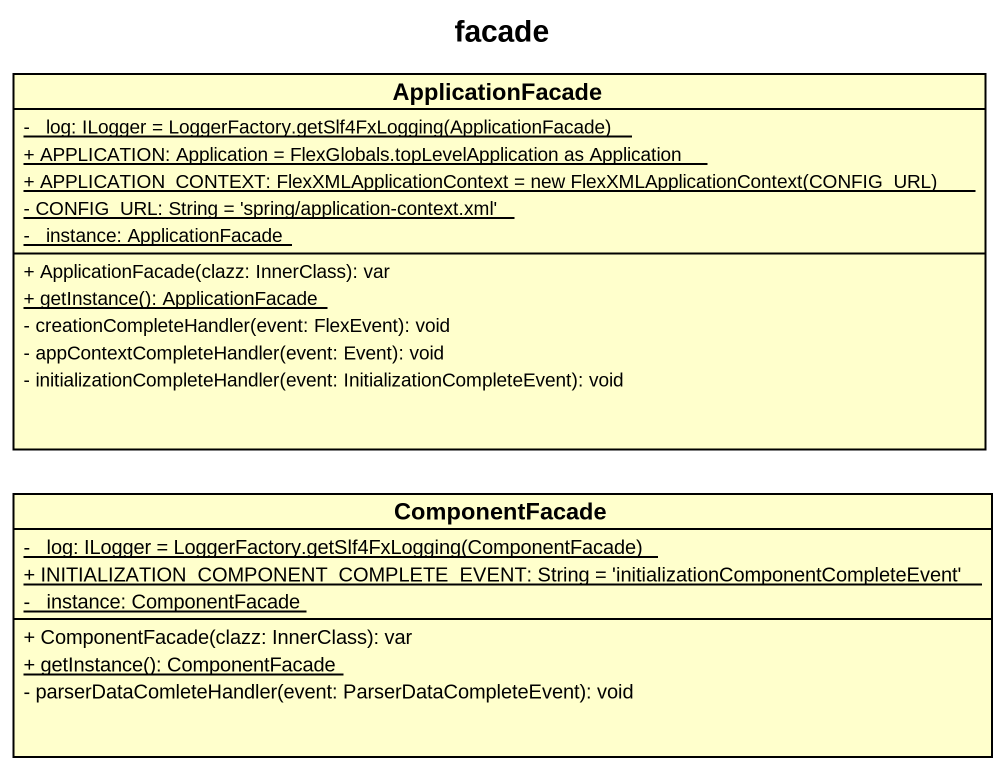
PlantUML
@startuml
title facade
hide circle
hide empty members
skinparam classAttributeIconSize 0
class ApplicationFacade {
  {static} {field} - _log: ILogger = LoggerFactory.getSlf4FxLogging(ApplicationFacade)
  {static} + APPLICATION: Application = FlexGlobals.topLevelApplication as Application
  {static} {field} + APPLICATION_CONTEXT: FlexXMLApplicationContext = new FlexXMLApplicationContext(CONFIG_URL)
  {static} - CONFIG_URL: String = 'spring/application-context.xml'
  {static} - _instance: ApplicationFacade
  + ApplicationFacade(clazz: InnerClass): var
  {static} + getInstance(): ApplicationFacade
  - creationCompleteHandler(event: FlexEvent): void
  - appContextCompleteHandler(event: Event): void
  - initializationCompleteHandler(event: InitializationCompleteEvent): void
}
class ComponentFacade {
  {static} {field} - _log: ILogger = LoggerFactory.getSlf4FxLogging(ComponentFacade)
  {static} + INITIALIZATION_COMPONENT_COMPLETE_EVENT: String = 'initializationComponentCompleteEvent'
  {static} - _instance: ComponentFacade
  + ComponentFacade(clazz: InnerClass): var
  {static} + getInstance(): ComponentFacade
  - parserDataComleteHandler(event: ParserDataCompleteEvent): void
}
@enduml
